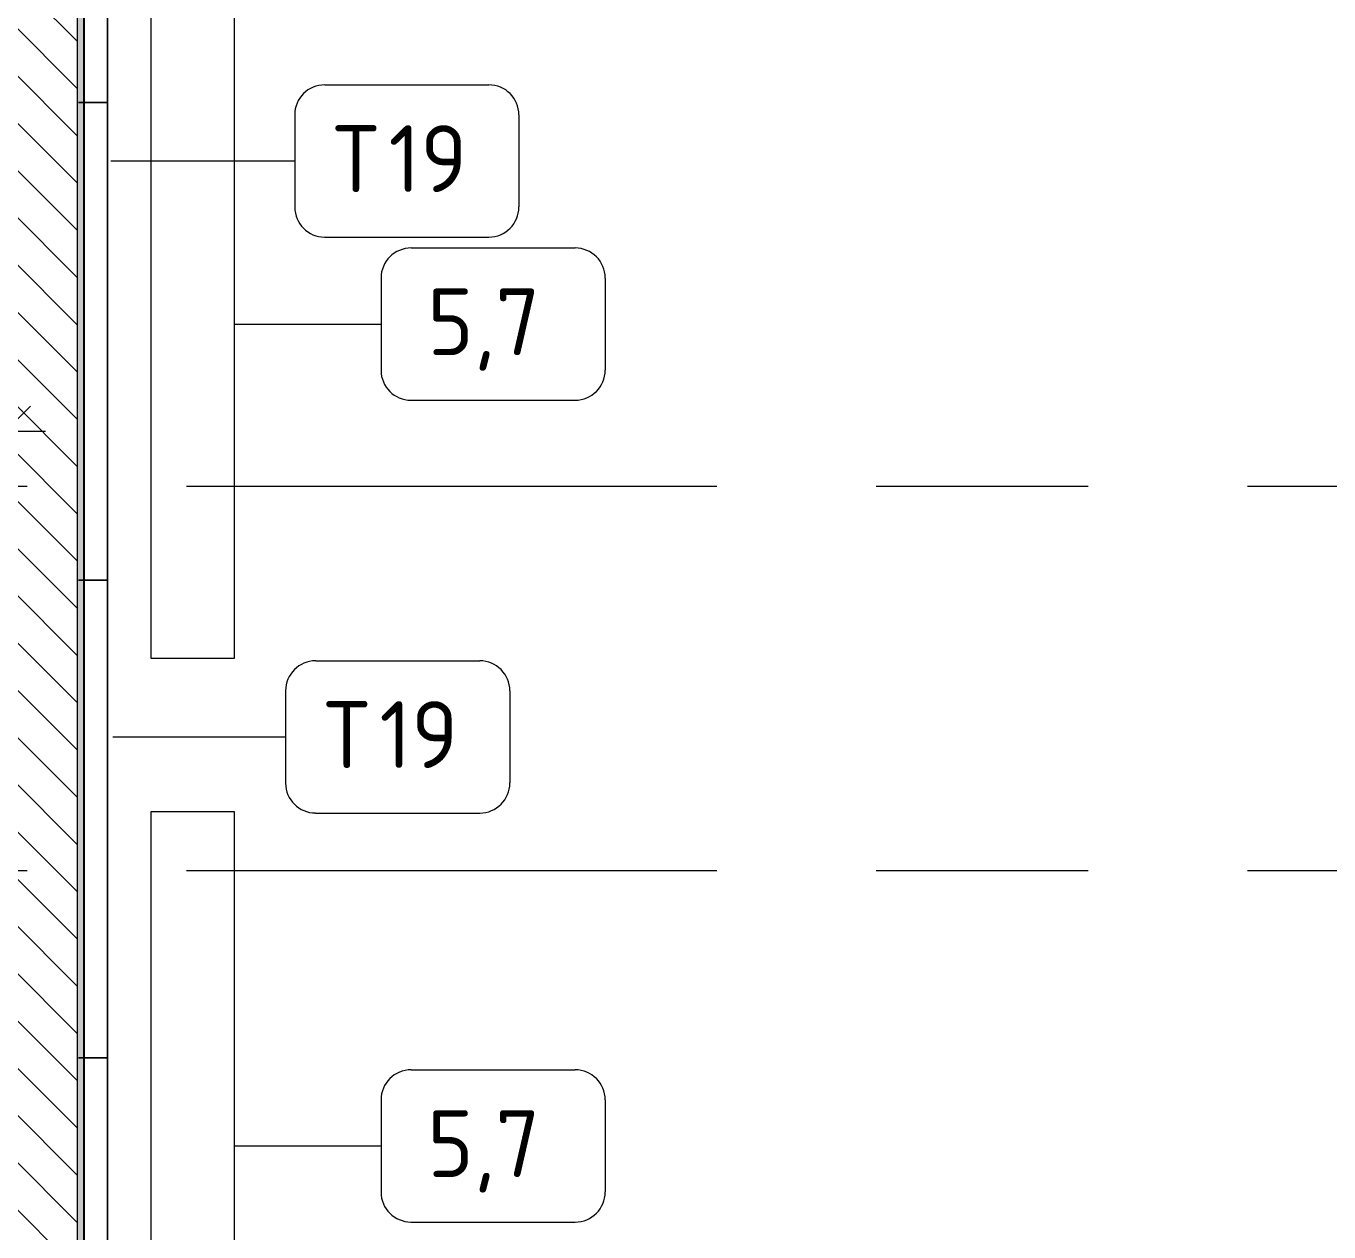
# Model space of a CAD drawing. Header units: millimetres. Extents: x 81566 to 292854, y -8553 to 29000.
# Drawn here: x 110897 to 114796, y 15918 to 19527 of the extents above; entities that cross this region are included whole.
import ezdxf

# ---------------------------------------------------------------- set-up
doc = ezdxf.new("R2010")
doc.units = ezdxf.units.MM
doc.linetypes.add('Осевая', pattern=[3175, 635, -476.25, 1587.5, -476.25])
for name, color, linetype, lineweight in [('A-ANNO-DIMS', 7, 'Continuous', 9), ('A-ANNO-DIMS-100', 7, 'Continuous', 9), ('A-WALL', 7, 'Continuous', 9), ('I-FURN-IDEN', 7, 'Continuous', 9), ('I-WALL', 7, 'Continuous', 9), ('Оси-2', 7, 'Осевая', 9)]:
    doc.layers.add(name, color=color, linetype=linetype, lineweight=lineweight)
for name, color, linetype, lineweight, true_color in [('A-WALL-1', 9, 'Continuous', 9, 0x808080), ('A-WALL-FNSH-1', 9, 'Continuous', 9, 0x808080), ('I-FURN-1', 9, 'Continuous', 9, 0x808080)]:
    doc.layers.add(name, color=color, linetype=linetype, lineweight=lineweight, true_color=true_color)
doc.styles.add('GOST Common', font='GOST_Common.ttf', dxfattribs={"height": 200})
doc.styles.add('ISOCPEUR', font='isocpeur.ttf', dxfattribs={"width": 0.9, "height": 250})
doc.dimstyles.new('ISO-2_5_0_9К_БОЛЬШОЙ', dxfattribs={"dimscale": 304.8, "dimtxt": 248.995294, "dimasz": 0.492126, "dimexe": 0.393701, "dimexo": 0.984252, "dimgap": 0, "dimtad": 1, "dimdec": 0, "dimrnd": 10, "dimzin": 0, "dimdsep": 46, "dimtxsty": 'ISOCPEUR', "dimblk1": 'OBLIQUE', "dimblk2": 'OBLIQUE', "dimsah": 1, "dimcen": 0.09, "dimdle": 0.393701, "dimazin": 0, "dimtfac": 1, "dimtdec": 4, "dimtix": 1, "dimtmove": 0, "dimatfit": 3, "dimfxl": 1, "dimtvp": 1, "dimtolj": 1, "dimtzin": 0, "dimarcsym": 2})

# ---------------------------------------------------------------- blocks, each defined once
blk = doc.blocks.new('Стол базовый прямоугольный - 5_7-26328560-План расстановки мебели и оборудования 2 этажа в осях 23-33')
at = {"layer": 'I-FURN-1'}
for p, q in [((1000, 125), (-1000, 125)), ((-1000, 125), (-1000, -125)), ((1000, -125), (1000, 125)), ((-1000, -125), (1000, -125))]:
    blk.add_line(p, q, dxfattribs=at)
blk = doc.blocks.new('Мат в спортивном зале - Т19-31180416-План расстановки мебели и оборудования 2 этажа в осях 23-33')
at = {"layer": 'I-FURN-1'}
for p, q in [((-548.7, 925.9), (-548.7, 906.7)), ((881.3, 909.3), (-548.7, 909.3)), ((-548.7, 909.3), (-548.7, 839.3)), ((-548.7, 839.3), (-548.7, 909.3)), ((-548.7, 909.3), (881.3, 909.3)), ((881.3, 906.7), (881.3, 925.9)), ((881.3, 839.3), (881.3, 909.3)), ((881.3, 909.3), (881.3, 839.3)), ((-548.7, 839.3), (881.3, 839.3)), ((881.3, 839.3), (-548.7, 839.3))]:
    blk.add_line(p, q, dxfattribs=at)
blk = doc.blocks.new('Мат в спортивном зале - Т19-V261-План расстановки мебели и оборудования 2 этажа в осях 23-33')
at = {"layer": 'I-FURN-1'}
for p, q in [((-548.7, 925.9), (-548.7, 906.7)), ((881.3, 909.3), (-548.7, 909.3)), ((-548.7, 909.3), (-548.7, 839.3)), ((-548.7, 839.3), (-548.7, 909.3)), ((-548.7, 909.3), (881.3, 909.3)), ((881.3, 906.7), (881.3, 925.9)), ((881.3, 839.3), (881.3, 909.3)), ((-548.7, 839.3), (881.3, 839.3)), ((880.3, 839.3), (-548.7, 839.3))]:
    blk.add_line(p, q, dxfattribs=at)
blk = doc.blocks.new('Марка_Мебель - В прямоуг_Balcon_Марка-25523697-План расстановки мебели и оборудования 2 этажа в осях 23-33')
at = {"layer": 'I-FURN-IDEN'}
for p, q in [((-2.455, 2.278), (2.455, 2.278)), ((-3.355, 1.378), (-3.355, -1.384)), ((3.355, 1.378), (3.355, -1.378)), ((-2.461, -2.278), (2.455, -2.278))]:
    blk.add_line(p, q, dxfattribs=at)
for centre, radius, start, end in [((-2.455, 1.378), 0.9, 90, 180), ((2.455, 1.378), 0.9, 0, 90), ((-2.461, -1.384), 0.893, 180, 270), ((2.455, -1.378), 0.9, 270, 0)]:
    blk.add_arc(centre, radius, start, end, dxfattribs=at)
blk = doc.blocks.new('DIMBLOCK31-План расстановки мебели и оборудования 2 этажа в осях 23-33')
at = {"layer": 'A-ANNO-DIMS-100'}
for p, q in [((108529, 18272), (108529, 18434.5)), ((110835, 18120.5), (110835, 18434.5)), ((108409, 18314.5), (110955, 18314.5)), ((108529, 18314.5), (108529, 18272)), ((110835, 18314.5), (110835, 18120.5))]:
    blk.add_line(p, q, dxfattribs=at)
at = {"layer": 'A-ANNO-DIMS-100', "lineweight": 20}
for p, q in [((108529, 18314.5), (108604, 18389.5)), ((110835, 18314.5), (110910, 18389.5)), ((108529, 18314.5), (108454, 18239.5)), ((110835, 18314.5), (110760, 18239.5))]:
    blk.add_line(p, q, dxfattribs=at)
at = {"layer": 'A-ANNO-DIMS-100', "color": 0, "insert": (109387.5, 18641.1), "char_height": 250, "width": 706.764, "attachment_point": 1, "line_spacing_factor": 1.149209, "style": 'ISOCPEUR'}
blk.add_mtext('2310', dxfattribs=at)
blk = doc.blocks.new('_Oblique')
at = {"color": 0, "linetype": 'ByBlock', "lineweight": -2}
blk.add_line((-0.5, -0.5), (0.5, 0.5), dxfattribs=at)

msp = doc.modelspace()

# ---------------------------------------------------------------- hatches: boundary and pattern name
at = {"layer": 'I-WALL'}
h = msp.add_hatch(dxfattribs=at)
h.set_pattern_fill('FP_41', color=256, style=0, pattern_type=2)
h.set_pattern_definition([(0, (0, 0), (121.92, 30.48), [10.058, -81.382, 10.058, -81.382, -487.68]), (0, (0, 0), (121.92, 30.48), [-182.88, 10.058, -172.822, 10.058, -81.382, -213.36]), (0, (0, 0), (121.92, 30.48), [-457.2, 10.058, -50.902, 10.058, -142.342]), (120, (45.72, 15.24), (-87.356454, 90.345817), [10.058, -81.382, 10.058, -81.382, -487.68]), (120, (45.72, 15.24), (-87.356454, 90.345817), [-182.88, 10.058, -172.822, 10.058, -81.382, -213.36]), (120, (45.72, 15.24), (-87.356454, 90.345817), [-457.2, 10.058, -50.902, 10.058, -142.342]), (240, (60.96, 76.2), (-34.563546, -120.825817), [10.058, -81.382, 10.058, -81.382, -487.68]), (240, (60.96, 76.2), (-34.563546, -120.825817), [-182.88, 10.058, -172.822, 10.058, -81.382, -213.36]), (240, (60.96, 76.2), (-34.563546, -120.825817), [-457.2, 10.058, -50.902, 10.058, -142.342])])
h.paths.add_polyline_path([(111070, 13600), (111070, 21130), (111050, 21130), (111050, 13600)])
h = msp.add_hatch(dxfattribs=at)
h.set_pattern_fill('FP_4', color=256, style=0, pattern_type=2)
h.set_pattern_definition([(135, (0, 0), (-70.71068, -70.71068), [])])
h.paths.add_polyline_path([(110850, 13900), (111050, 13900), (111050, 20900), (110850, 20900), (110850, 13980)])

# ---------------------------------------------------------------- linework, layer by layer
at = {"layer": 'A-WALL'}
msp.add_line((111050, 20900), (111050, 13600), dxfattribs=at)
at = {"layer": 'A-WALL-1'}
msp.add_line((111070, 13600), (111070, 21130), dxfattribs=at)
at = {"layer": 'A-WALL-FNSH-1'}
msp.add_line((111071, 15009), (111071, 21129), dxfattribs=at)
at = {"layer": 'I-FURN-IDEN'}
for p, q in [((111150.2, 19123.6), (111701, 19123.6)), ((111520.5, 18635.3), (111959.3, 18635.3)), ((111156.6, 17399.6), (111673.8, 17399.6)), ((111520.5, 16175.3), (111959.3, 16175.3))]:
    msp.add_line(p, q, dxfattribs=at)
at = {"layer": 'Оси-2'}
for p, q in [((84865.6, 18150), (122760, 18150)), ((84865.6, 17000), (122760, 17000))]:
    msp.add_line(p, q, dxfattribs=at)

# ---------------------------------------------------------------- block references
at = {"layer": 'I-FURN-1'}
for name, p, rotation in [('Мат в спортивном зале - Т19-V261-План расстановки мебели и оборудования 2 этажа в осях 23-33', (111979.8, 19847.7), 90.00000000000017), ('Стол базовый прямоугольный - 5_7-26328560-План расстановки мебели и оборудования 2 этажа в осях 23-33', (111395.5, 18635.3), 90), ('Мат в спортивном зале - Т19-31180416-План расстановки мебели и оборудования 2 этажа в осях 23-33', (111979.8, 18417.7), 90.00000000000017), ('Мат в спортивном зале - Т19-31180416-План расстановки мебели и оборудования 2 этажа в осях 23-33', (111979.8, 16987.7), 90.00000000000017), ('Стол базовый прямоугольный - 5_7-26328560-План расстановки мебели и оборудования 2 этажа в осях 23-33', (111395.5, 16175.3), 90), ('Мат в спортивном зале - Т19-31180416-План расстановки мебели и оборудования 2 этажа в осях 23-33', (111979.8, 15557.7), 90.00000000000017)]:
    msp.add_blockref(name, p, dxfattribs=dict(at, rotation=rotation))
at = {"layer": 'I-FURN-IDEN', "xscale": 99.99999999999993, "yscale": 99.99999999999993, "zscale": 99.99999999999993}
for p in [(112036.4, 19123.6), (112294.7, 18635.3), (112009.2, 17399.6), (112294.7, 16175.3)]:
    msp.add_blockref('Марка_Мебель - В прямоуг_Balcon_Марка-25523697-План расстановки мебели и оборудования 2 этажа в осях 23-33', p, dxfattribs=at)

# ---------------------------------------------------------------- texts
at = {"layer": 'I-FURN-IDEN', "char_height": 200, "attachment_point": 1, "style": 'GOST Common'}
for s, insert, width in [('\\fGOST Common|b0|i0|c204|p34|;Т', (111816.4, 19230.6), 200.422), ('19', (111981.8, 19230.6), 296.624), ('5,7', (112097.7, 18742.3), 440.928), ('\\fGOST Common|b0|i0|c204|p34|;Т', (111789.2, 17506.6), 200.422), ('19', (111954.6, 17506.6), 296.624), ('5,7', (112097.7, 16282.3), 440.928)]:
    msp.add_mtext(s, dxfattribs=dict(at, insert=insert, width=width))

# ---------------------------------------------------------------- dimensions: what is measured, and where the dimension line sits
at = {"layer": 'A-ANNO-DIMS'}
dim = msp.add_linear_dim(base=(110835, 18314.5), p1=(108529, 17972), p2=(110835, 18420.5), dimstyle='ISO-2_5_0_9К_БОЛЬШОЙ', override={"dimpost": '<>', "dimfxl": 2349.20727}, dxfattribs=at)
dim.commit()
dim.dimension.update_dxf_attribs({"geometry": 'DIMBLOCK31-План расстановки мебели и оборудования 2 этажа в осях 23-33', "text_midpoint": (109682, 18439.5)})

doc.saveas('drawing.dxf')
